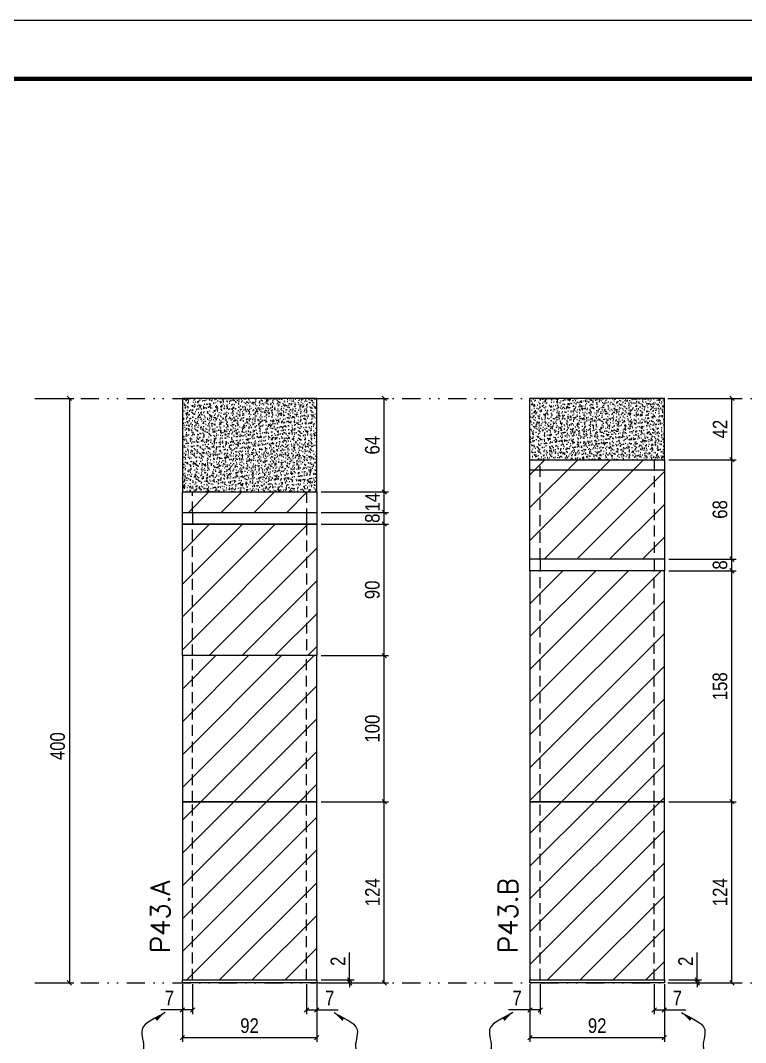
# Model space of a CAD drawing. Extents: x 28748 to 35002, y 14885 to 43501.
# Drawn here: x 32419 to 32915, y 39355 to 40055 of the extents above; entities that cross this region are included whole.
import ezdxf

# ---------------------------------------------------------------- set-up
doc = ezdxf.new("R2010")
doc.units = 0
for name, pattern in [('DASHED', [0.75, 0.5, -0.25]), ('DIVIDE2', [0.625, 0.25, -0.125, 0, -0.125, 0, -0.125]), ('HIDDEN', [0.375, 0.25, -0.125])]:
    doc.linetypes.add(name, pattern=pattern)
for name, color, linetype in [('COTA', 241, 'Continuous'), ('Nível', 160, 'Continuous'), ('Painéis', 200, 'Continuous'), ('SARR_2.2x7', 40, 'Continuous'), ('Sarrafo de Pressão', 42, 'HIDDEN')]:
    doc.layers.add(name, color=color, linetype=linetype)
for name, color, linetype, lineweight in [('Folhas', 255, 'Continuous', 9), ('Hachura', 251, 'Continuous', 9), ('SARRAFO DE PRESSAO', 251, 'DASHED', 9), ('Texto Seção', 7, 'Continuous', 15)]:
    doc.layers.add(name, color=color, linetype=linetype, lineweight=lineweight)
doc.styles.add('COTA TECNICA', font='techl___.ttf', dxfattribs={"height": 10})
doc.styles.add('COTA TECNICA-50', font='techl___.ttf', dxfattribs={"height": 10})
doc.styles.add('REGUA-120', font='ROMANS.shx', dxfattribs={"height": 15})
doc.styles.get("Standard").update_dxf_attribs({"font": 'arial.ttf'})
doc.dimstyles.new('COTA PAINEL-50', dxfattribs={"dimtxt": 10, "dimasz": 3, "dimexe": 3, "dimexo": 3, "dimgap": 3, "dimtad": 1, "dimdec": 1, "dimzin": 12, "dimdsep": 46, "dimtxsty": 'COTA TECNICA-50', "dimblk1": 'OBLIQUE', "dimblk2": 'OBLIQUE', "dimsah": 1, "dimcen": 0.9, "dimclrd": 4, "dimclre": 4, "dimclrt": 240, "dimadec": 1, "dimazin": 3, "dimtfac": 1, "dimtdec": 1, "dimtmove": 0, "dimatfit": 3, "dimfxl": 1, "dimtolj": 1, "dimtzin": 12, "dimarcsym": 0})
doc.dimstyles.new('PAINEL', dxfattribs={"dimtxt": 10, "dimasz": 3, "dimexe": 3, "dimexo": 3, "dimgap": 3, "dimtad": 1, "dimdec": 1, "dimzin": 12, "dimdsep": 46, "dimtxsty": 'COTA TECNICA', "dimblk1": 'OBLIQUE', "dimblk2": 'OBLIQUE', "dimsah": 1, "dimcen": 0.9, "dimclrd": 4, "dimclre": 4, "dimclrt": 240, "dimadec": 1, "dimazin": 3, "dimtfac": 1, "dimtdec": 1, "dimtmove": 0, "dimatfit": 3, "dimfxl": 1, "dimtolj": 1, "dimtzin": 12, "dimarcsym": 0})
doc.dimstyles.get("Standard").update_dxf_attribs({"dimtxt": 0.18, "dimasz": 0.18, "dimexe": 0.18, "dimexo": 0.0625, "dimgap": 0.09, "dimtad": 0, "dimtih": 1, "dimtoh": 1, "dimdec": 4, "dimzin": 0, "dimdsep": 46, "dimtxsty": 'Standard', "dimcen": 0.09, "dimadec": 0, "dimazin": 0, "dimtfac": 1, "dimtdec": 4, "dimtofl": 0, "dimtmove": 0, "dimatfit": 3, "dimfxl": 1, "dimtolj": 1, "dimtzin": 0, "dimarcsym": 0})
pattern_1 = [(45, (-100261.383, 8260.539), (-11.2253202, 11.2253202), [])]

# ---------------------------------------------------------------- blocks, each defined once
blk = doc.blocks.new('9999999999')
at = {"layer": 'Folhas'}
blk.add_lwpolyline([(98138.98, 34190.21), (99623.98, 34190.21), (99623.98, 35240.21), (98138.98, 35240.21)], close=True, dxfattribs=at)
at = {"layer": 'Folhas', "color": 30, "const_width": 3}
blk.add_lwpolyline([(98213.98, 34230.21), (99583.98, 34230.21), (99583.98, 35200.21), (98213.98, 35200.21)], close=True, dxfattribs=at)
blk = doc.blocks.new('_Oblique')
at = {"color": 0, "linetype": 'ByBlock', "lineweight": -2}
blk.add_line((-0.5, -0.5), (0.5, 0.5), dxfattribs=at)
blk = doc.blocks.new('*D1512')
at = {"layer": 'COTA', "color": 4, "linetype": 'ByBlock', "lineweight": -2, "transparency": 16777216}
for p, q in [((32431.86, 39796.3), (32455.58, 39796.3)), ((32452.58, 39796.3), (32452.58, 39396.3)), ((32431.86, 39396.3), (32455.58, 39396.3))]:
    blk.add_line(p, q, dxfattribs=at)
at = {"layer": 'Defpoints', "color": 0, "linetype": 'ByBlock', "transparency": 16777216}
for p in [(32428.86, 39796.3), (32428.86, 39396.3), (32452.58, 39396.3)]:
    blk.add_point(p, dxfattribs=at)
at = {"layer": 'COTA', "color": 4, "linetype": 'ByBlock', "lineweight": -2, "transparency": 16777216, "xscale": 3, "yscale": 3, "zscale": 3}
for p, rotation in [((32452.58, 39796.3), 90), ((32452.58, 39396.3), 270)]:
    blk.add_blockref('_Oblique', p, dxfattribs=dict(at, rotation=rotation))
at = {"layer": 'COTA', "color": 240, "linetype": 'ByBlock', "transparency": 16777216, "insert": (32444.48, 39558.3), "char_height": 10, "attachment_point": 5, "rotation": 90, "style": 'COTA TECNICA'}
blk.add_mtext('\\A1;400', dxfattribs=at)
blk = doc.blocks.new('*D340')
at = {"layer": 'COTA', "color": 4, "lineweight": -2, "transparency": 16777216}
for p, q in [((32529.89, 39395.3), (32529.89, 39355.85)), ((32621.89, 39395.3), (32621.89, 39355.85)), ((32529.89, 39358.85), (32621.89, 39358.85))]:
    blk.add_line(p, q, dxfattribs=at)
at = {"layer": 'Defpoints', "color": 0, "transparency": 16777216}
for p in [(32529.89, 39398.3), (32621.89, 39398.3), (32621.89, 39358.85)]:
    blk.add_point(p, dxfattribs=at)
at = {"layer": 'COTA', "color": 4, "lineweight": -2, "transparency": 16777216, "xscale": 3, "yscale": 3, "zscale": 3, "rotation": 180}
blk.add_blockref('_Oblique', (32529.89, 39358.85), dxfattribs=at)
at = {"layer": 'COTA', "color": 4, "lineweight": -2, "transparency": 16777216, "xscale": 3, "yscale": 3, "zscale": 3}
blk.add_blockref('_Oblique', (32621.89, 39358.85), dxfattribs=at)
at = {"layer": 'COTA', "color": 240, "transparency": 16777216, "insert": (32575.89, 39366.94), "char_height": 10, "attachment_point": 5, "style": 'COTA TECNICA'}
blk.add_mtext('\\A1;92', dxfattribs=at)
blk = doc.blocks.new('*D341')
at = {"layer": 'COTA', "color": 4, "lineweight": -2, "transparency": 16777216}
for p, q in [((32624.89, 39796.3), (32671.13, 39796.3)), ((32668.13, 39732.3), (32668.13, 39796.3)), ((32624.89, 39732.3), (32671.13, 39732.3))]:
    blk.add_line(p, q, dxfattribs=at)
at = {"layer": 'Defpoints', "color": 0, "transparency": 16777216}
for p in [(32621.89, 39796.3), (32668.13, 39796.3), (32621.89, 39732.3)]:
    blk.add_point(p, dxfattribs=at)
at = {"layer": 'COTA', "color": 4, "lineweight": -2, "transparency": 16777216, "xscale": 3, "yscale": 3, "zscale": 3}
for p, rotation in [((32668.13, 39796.3), 90), ((32668.13, 39732.3), 270)]:
    blk.add_blockref('_Oblique', p, dxfattribs=dict(at, rotation=rotation))
at = {"layer": 'COTA', "color": 240, "transparency": 16777216, "insert": (32660.02, 39764.3), "char_height": 10, "attachment_point": 5, "rotation": 90, "style": 'COTA TECNICA'}
blk.add_mtext('\\A1;64', dxfattribs=at)
blk = doc.blocks.new('*D342')
at = {"layer": 'COTA', "color": 4, "lineweight": -2, "transparency": 16777216}
for p, q in [((32536.89, 39395.3), (32536.89, 39374.79)), ((32529.89, 39393.3), (32529.89, 39374.79)), ((32529.89, 39377.79), (32515.16, 39377.79)), ((32536.89, 39377.79), (32529.89, 39377.79))]:
    blk.add_line(p, q, dxfattribs=at)
at = {"layer": 'Defpoints', "color": 0, "transparency": 16777216}
for p in [(32529.89, 39396.3), (32536.89, 39398.3), (32529.89, 39377.79)]:
    blk.add_point(p, dxfattribs=at)
at = {"layer": 'COTA', "color": 4, "lineweight": -2, "transparency": 16777216, "xscale": 3, "yscale": 3, "zscale": 3, "rotation": 180}
blk.add_blockref('_Oblique', (32529.89, 39377.79), dxfattribs=at)
at = {"layer": 'COTA', "color": 4, "lineweight": -2, "transparency": 16777216, "xscale": 3, "yscale": 3, "zscale": 3}
blk.add_blockref('_Oblique', (32536.89, 39377.79), dxfattribs=at)
at = {"layer": 'COTA', "color": 240, "transparency": 16777216, "insert": (32521.02, 39385.87), "char_height": 10, "attachment_point": 5, "style": 'COTA TECNICA-50'}
blk.add_mtext('\\A1;7', dxfattribs=at)
blk = doc.blocks.new('*D343')
at = {"layer": 'COTA', "color": 4, "lineweight": -2, "transparency": 16777216}
for p, q in [((32614.89, 39395.3), (32614.89, 39374.79)), ((32621.89, 39393.3), (32621.89, 39374.79)), ((32614.89, 39377.79), (32621.89, 39377.79)), ((32621.89, 39377.79), (32636.62, 39377.79))]:
    blk.add_line(p, q, dxfattribs=at)
at = {"layer": 'Defpoints', "color": 0, "transparency": 16777216}
for p in [(32614.89, 39398.3), (32621.89, 39396.3), (32621.89, 39377.79)]:
    blk.add_point(p, dxfattribs=at)
at = {"layer": 'COTA', "color": 4, "lineweight": -2, "transparency": 16777216, "xscale": 3, "yscale": 3, "zscale": 3, "rotation": 180}
blk.add_blockref('_Oblique', (32614.89, 39377.79), dxfattribs=at)
at = {"layer": 'COTA', "color": 4, "lineweight": -2, "transparency": 16777216, "xscale": 3, "yscale": 3, "zscale": 3}
blk.add_blockref('_Oblique', (32621.89, 39377.79), dxfattribs=at)
at = {"layer": 'COTA', "color": 240, "transparency": 16777216, "insert": (32630.75, 39385.87), "char_height": 10, "attachment_point": 5, "style": 'COTA TECNICA-50'}
blk.add_mtext('\\A1;7', dxfattribs=at)
blk = doc.blocks.new('*D344')
at = {"layer": 'COTA', "color": 4, "lineweight": -2, "transparency": 16777216}
for p, q in [((32624.89, 39520.3), (32671.13, 39520.3)), ((32668.13, 39396.3), (32668.13, 39520.3)), ((32624.89, 39396.3), (32671.13, 39396.3))]:
    blk.add_line(p, q, dxfattribs=at)
at = {"layer": 'Defpoints', "color": 0, "transparency": 16777216}
for p in [(32621.89, 39520.3), (32668.13, 39520.3), (32621.89, 39396.3)]:
    blk.add_point(p, dxfattribs=at)
at = {"layer": 'COTA', "color": 4, "lineweight": -2, "transparency": 16777216, "xscale": 3, "yscale": 3, "zscale": 3}
for p, rotation in [((32668.13, 39520.3), 90), ((32668.13, 39396.3), 270)]:
    blk.add_blockref('_Oblique', p, dxfattribs=dict(at, rotation=rotation))
at = {"layer": 'COTA', "color": 240, "transparency": 16777216, "insert": (32660.05, 39458.3), "char_height": 10, "attachment_point": 5, "rotation": 90, "style": 'COTA TECNICA-50'}
blk.add_mtext('\\A1;124', dxfattribs=at)
blk = doc.blocks.new('*D345')
at = {"layer": 'COTA', "color": 4, "lineweight": -2, "transparency": 16777216}
for p, q in [((32644.41, 39398.3), (32644.41, 39417.1)), ((32624.89, 39398.3), (32647.41, 39398.3)), ((32624.89, 39396.3), (32647.41, 39396.3)), ((32644.41, 39396.3), (32644.41, 39398.3)), ((32644.41, 39396.3), (32644.41, 39393.3))]:
    blk.add_line(p, q, dxfattribs=at)
at = {"layer": 'Defpoints', "color": 0, "transparency": 16777216}
for p in [(32621.89, 39398.3), (32621.89, 39396.3), (32644.41, 39396.3)]:
    blk.add_point(p, dxfattribs=at)
at = {"layer": 'COTA', "color": 4, "lineweight": -2, "transparency": 16777216, "xscale": 3, "yscale": 3, "zscale": 3}
for p, rotation in [((32644.41, 39398.3), 270), ((32644.41, 39396.3), 90)]:
    blk.add_blockref('_Oblique', p, dxfattribs=dict(at, rotation=rotation))
at = {"layer": 'COTA', "color": 240, "transparency": 16777216, "insert": (32636.41, 39411.05), "char_height": 10, "attachment_point": 5, "rotation": 90, "style": 'COTA TECNICA-50'}
blk.add_mtext('\\A1;2', dxfattribs=at)
blk = doc.blocks.new('*D1479')
at = {"layer": 'COTA', "color": 4, "linetype": 'ByBlock', "lineweight": -2, "transparency": 16777216}
for p, q in [((32624.89, 39620.3), (32671.13, 39620.3)), ((32668.13, 39520.3), (32668.13, 39620.3)), ((32624.89, 39520.3), (32671.13, 39520.3))]:
    blk.add_line(p, q, dxfattribs=at)
at = {"layer": 'Defpoints', "color": 0, "linetype": 'ByBlock', "transparency": 16777216}
for p in [(32621.89, 39620.3), (32668.13, 39620.3), (32621.89, 39520.3)]:
    blk.add_point(p, dxfattribs=at)
at = {"layer": 'COTA', "color": 4, "linetype": 'ByBlock', "lineweight": -2, "transparency": 16777216, "xscale": 3, "yscale": 3, "zscale": 3}
for p, rotation in [((32668.13, 39620.3), 90), ((32668.13, 39520.3), 270)]:
    blk.add_blockref('_Oblique', p, dxfattribs=dict(at, rotation=rotation))
at = {"layer": 'COTA', "color": 240, "linetype": 'ByBlock', "transparency": 16777216, "insert": (32660.02, 39570.3), "char_height": 10, "attachment_point": 5, "rotation": 90, "style": 'COTA TECNICA'}
blk.add_mtext('\\A1;100', dxfattribs=at)
blk = doc.blocks.new('*D296')
at = {"layer": 'COTA', "color": 4, "lineweight": -2, "transparency": 16777216}
for p, q in [((32767.9, 39395.3), (32767.9, 39355.85)), ((32859.9, 39395.3), (32859.9, 39355.85)), ((32767.9, 39358.85), (32859.9, 39358.85))]:
    blk.add_line(p, q, dxfattribs=at)
at = {"layer": 'Defpoints', "color": 0, "transparency": 16777216}
for p in [(32767.9, 39398.3), (32859.9, 39398.3), (32859.9, 39358.85)]:
    blk.add_point(p, dxfattribs=at)
at = {"layer": 'COTA', "color": 4, "lineweight": -2, "transparency": 16777216, "xscale": 3, "yscale": 3, "zscale": 3, "rotation": 180}
blk.add_blockref('_Oblique', (32767.9, 39358.85), dxfattribs=at)
at = {"layer": 'COTA', "color": 4, "lineweight": -2, "transparency": 16777216, "xscale": 3, "yscale": 3, "zscale": 3}
blk.add_blockref('_Oblique', (32859.9, 39358.85), dxfattribs=at)
at = {"layer": 'COTA', "color": 240, "transparency": 16777216, "insert": (32813.9, 39366.94), "char_height": 10, "attachment_point": 5, "style": 'COTA TECNICA'}
blk.add_mtext('\\A1;92', dxfattribs=at)
blk = doc.blocks.new('*D297')
at = {"layer": 'COTA', "color": 4, "lineweight": -2, "transparency": 16777216}
for p, q in [((32774.9, 39395.3), (32774.9, 39374.79)), ((32767.9, 39393.3), (32767.9, 39374.79)), ((32767.9, 39377.79), (32753.17, 39377.79)), ((32774.9, 39377.79), (32767.9, 39377.79))]:
    blk.add_line(p, q, dxfattribs=at)
at = {"layer": 'Defpoints', "color": 0, "transparency": 16777216}
for p in [(32767.9, 39396.3), (32774.9, 39398.3), (32767.9, 39377.79)]:
    blk.add_point(p, dxfattribs=at)
at = {"layer": 'COTA', "color": 4, "lineweight": -2, "transparency": 16777216, "xscale": 3, "yscale": 3, "zscale": 3, "rotation": 180}
blk.add_blockref('_Oblique', (32767.9, 39377.79), dxfattribs=at)
at = {"layer": 'COTA', "color": 4, "lineweight": -2, "transparency": 16777216, "xscale": 3, "yscale": 3, "zscale": 3}
blk.add_blockref('_Oblique', (32774.9, 39377.79), dxfattribs=at)
at = {"layer": 'COTA', "color": 240, "transparency": 16777216, "insert": (32759.03, 39385.87), "char_height": 10, "attachment_point": 5, "style": 'COTA TECNICA-50'}
blk.add_mtext('\\A1;7', dxfattribs=at)
blk = doc.blocks.new('*D298')
at = {"layer": 'COTA', "color": 4, "lineweight": -2, "transparency": 16777216}
for p, q in [((32852.9, 39395.3), (32852.9, 39374.79)), ((32859.9, 39393.3), (32859.9, 39374.79)), ((32852.9, 39377.79), (32859.9, 39377.79)), ((32859.9, 39377.79), (32874.63, 39377.79))]:
    blk.add_line(p, q, dxfattribs=at)
at = {"layer": 'Defpoints', "color": 0, "transparency": 16777216}
for p in [(32852.9, 39398.3), (32859.9, 39396.3), (32859.9, 39377.79)]:
    blk.add_point(p, dxfattribs=at)
at = {"layer": 'COTA', "color": 4, "lineweight": -2, "transparency": 16777216, "xscale": 3, "yscale": 3, "zscale": 3, "rotation": 180}
blk.add_blockref('_Oblique', (32852.9, 39377.79), dxfattribs=at)
at = {"layer": 'COTA', "color": 4, "lineweight": -2, "transparency": 16777216, "xscale": 3, "yscale": 3, "zscale": 3}
blk.add_blockref('_Oblique', (32859.9, 39377.79), dxfattribs=at)
at = {"layer": 'COTA', "color": 240, "transparency": 16777216, "insert": (32868.76, 39385.87), "char_height": 10, "attachment_point": 5, "style": 'COTA TECNICA-50'}
blk.add_mtext('\\A1;7', dxfattribs=at)
blk = doc.blocks.new('*D299')
at = {"layer": 'COTA', "color": 4, "lineweight": -2, "transparency": 16777216}
for p, q in [((32862.9, 39520.3), (32909.14, 39520.3)), ((32906.14, 39396.3), (32906.14, 39520.3)), ((32862.9, 39396.3), (32909.14, 39396.3))]:
    blk.add_line(p, q, dxfattribs=at)
at = {"layer": 'Defpoints', "color": 0, "transparency": 16777216}
for p in [(32859.9, 39520.3), (32906.14, 39520.3), (32859.9, 39396.3)]:
    blk.add_point(p, dxfattribs=at)
at = {"layer": 'COTA', "color": 4, "lineweight": -2, "transparency": 16777216, "xscale": 3, "yscale": 3, "zscale": 3}
for p, rotation in [((32906.14, 39520.3), 90), ((32906.14, 39396.3), 270)]:
    blk.add_blockref('_Oblique', p, dxfattribs=dict(at, rotation=rotation))
at = {"layer": 'COTA', "color": 240, "transparency": 16777216, "insert": (32898.06, 39458.3), "char_height": 10, "attachment_point": 5, "rotation": 90, "style": 'COTA TECNICA-50'}
blk.add_mtext('\\A1;124', dxfattribs=at)
blk = doc.blocks.new('*D300')
at = {"layer": 'COTA', "color": 4, "lineweight": -2, "transparency": 16777216}
for p, q in [((32882.42, 39398.3), (32882.42, 39417.1)), ((32862.9, 39398.3), (32885.42, 39398.3)), ((32862.9, 39396.3), (32885.42, 39396.3)), ((32882.42, 39396.3), (32882.42, 39398.3)), ((32882.42, 39396.3), (32882.42, 39393.3))]:
    blk.add_line(p, q, dxfattribs=at)
at = {"layer": 'Defpoints', "color": 0, "transparency": 16777216}
for p in [(32859.9, 39398.3), (32859.9, 39396.3), (32882.42, 39396.3)]:
    blk.add_point(p, dxfattribs=at)
at = {"layer": 'COTA', "color": 4, "lineweight": -2, "transparency": 16777216, "xscale": 3, "yscale": 3, "zscale": 3}
for p, rotation in [((32882.42, 39398.3), 270), ((32882.42, 39396.3), 90)]:
    blk.add_blockref('_Oblique', p, dxfattribs=dict(at, rotation=rotation))
at = {"layer": 'COTA', "color": 240, "transparency": 16777216, "insert": (32874.42, 39411.05), "char_height": 10, "attachment_point": 5, "rotation": 90, "style": 'COTA TECNICA-50'}
blk.add_mtext('\\A1;2', dxfattribs=at)
blk = doc.blocks.new('*D1480')
at = {"layer": 'COTA', "color": 4, "linetype": 'ByBlock', "lineweight": -2, "transparency": 16777216}
for p, q in [((32862.9, 39678.3), (32909.14, 39678.3)), ((32906.14, 39520.3), (32906.14, 39678.3)), ((32862.9, 39520.3), (32909.14, 39520.3))]:
    blk.add_line(p, q, dxfattribs=at)
at = {"layer": 'Defpoints', "color": 0, "linetype": 'ByBlock', "transparency": 16777216}
for p in [(32859.9, 39678.3), (32906.14, 39678.3), (32859.9, 39520.3)]:
    blk.add_point(p, dxfattribs=at)
at = {"layer": 'COTA', "color": 4, "linetype": 'ByBlock', "lineweight": -2, "transparency": 16777216, "xscale": 3, "yscale": 3, "zscale": 3}
for p, rotation in [((32906.14, 39678.3), 90), ((32906.14, 39520.3), 270)]:
    blk.add_blockref('_Oblique', p, dxfattribs=dict(at, rotation=rotation))
at = {"layer": 'COTA', "color": 240, "linetype": 'ByBlock', "transparency": 16777216, "insert": (32898, 39599.3), "char_height": 10, "attachment_point": 5, "rotation": 90, "style": 'COTA TECNICA'}
blk.add_mtext('\\A1;158', dxfattribs=at)
blk = doc.blocks.new('*D2065')
at = {"layer": 'COTA', "color": 4, "lineweight": -2, "transparency": 16777216}
for p, q in [((32862.9, 39796.3), (32909.14, 39796.3)), ((32906.14, 39754.3), (32906.14, 39796.3)), ((32862.9, 39754.3), (32909.14, 39754.3))]:
    blk.add_line(p, q, dxfattribs=at)
at = {"layer": 'Defpoints', "color": 0, "transparency": 16777216}
for p in [(32859.9, 39796.3), (32906.14, 39796.3), (32859.9, 39754.3)]:
    blk.add_point(p, dxfattribs=at)
at = {"layer": 'COTA', "color": 4, "lineweight": -2, "transparency": 16777216, "xscale": 3, "yscale": 3, "zscale": 3}
for p, rotation in [((32906.14, 39796.3), 90), ((32906.14, 39754.3), 270)]:
    blk.add_blockref('_Oblique', p, dxfattribs=dict(at, rotation=rotation))
at = {"layer": 'COTA', "color": 240, "transparency": 16777216, "insert": (32898.06, 39775.3), "char_height": 10, "attachment_point": 5, "rotation": 90, "style": 'COTA TECNICA-50'}
blk.add_mtext('\\A1;42', dxfattribs=at)
blk = doc.blocks.new('*D2066')
at = {"layer": 'COTA', "color": 4, "lineweight": -2, "transparency": 16777216}
for p, q in [((32624.89, 39710.3), (32671.13, 39710.3)), ((32668.13, 39620.3), (32668.13, 39710.3)), ((32624.89, 39620.3), (32671.13, 39620.3))]:
    blk.add_line(p, q, dxfattribs=at)
at = {"layer": 'Defpoints', "color": 0, "transparency": 16777216}
for p in [(32621.89, 39710.3), (32668.13, 39710.3), (32621.89, 39620.3)]:
    blk.add_point(p, dxfattribs=at)
at = {"layer": 'COTA', "color": 4, "lineweight": -2, "transparency": 16777216, "xscale": 3, "yscale": 3, "zscale": 3}
for p, rotation in [((32668.13, 39710.3), 90), ((32668.13, 39620.3), 270)]:
    blk.add_blockref('_Oblique', p, dxfattribs=dict(at, rotation=rotation))
at = {"layer": 'COTA', "color": 240, "transparency": 16777216, "insert": (32660, 39665.3), "char_height": 10, "attachment_point": 5, "rotation": 90, "style": 'COTA TECNICA-50'}
blk.add_mtext('\\A1;90', dxfattribs=at)
blk = doc.blocks.new('*D2210')
at = {"layer": 'COTA', "color": 4, "lineweight": -2, "transparency": 16777216}
for p, q in [((32862.9, 39754.3), (32909.14, 39754.3)), ((32906.14, 39686.3), (32906.14, 39754.3)), ((32862.9, 39686.3), (32909.14, 39686.3))]:
    blk.add_line(p, q, dxfattribs=at)
at = {"layer": 'Defpoints', "color": 0, "transparency": 16777216}
for p in [(32859.9, 39754.3), (32906.14, 39754.3), (32859.9, 39686.3)]:
    blk.add_point(p, dxfattribs=at)
at = {"layer": 'COTA', "color": 4, "lineweight": -2, "transparency": 16777216, "xscale": 3, "yscale": 3, "zscale": 3}
for p, rotation in [((32906.14, 39754.3), 90), ((32906.14, 39686.3), 270)]:
    blk.add_blockref('_Oblique', p, dxfattribs=dict(at, rotation=rotation))
at = {"layer": 'COTA', "color": 240, "transparency": 16777216, "insert": (32898.01, 39720.3), "char_height": 10, "attachment_point": 5, "rotation": 90, "style": 'COTA TECNICA'}
blk.add_mtext('\\A1;68', dxfattribs=at)
blk = doc.blocks.new('*D2378')
at = {"layer": 'COTA', "color": 4, "lineweight": -2, "transparency": 16777216}
for p, q in [((32624.89, 39732.3), (32671.13, 39732.3)), ((32668.13, 39718.3), (32668.13, 39732.3)), ((32624.89, 39718.3), (32671.13, 39718.3))]:
    blk.add_line(p, q, dxfattribs=at)
at = {"layer": 'Defpoints', "color": 0, "transparency": 16777216}
for p in [(32621.89, 39732.3), (32668.13, 39732.3), (32621.89, 39718.3)]:
    blk.add_point(p, dxfattribs=at)
at = {"layer": 'COTA', "color": 4, "lineweight": -2, "transparency": 16777216, "xscale": 3, "yscale": 3, "zscale": 3}
for p, rotation in [((32668.13, 39732.3), 90), ((32668.13, 39718.3), 270)]:
    blk.add_blockref('_Oblique', p, dxfattribs=dict(at, rotation=rotation))
at = {"layer": 'COTA', "color": 240, "transparency": 16777216, "insert": (32660.05, 39725.3), "char_height": 10, "attachment_point": 5, "rotation": 90, "style": 'COTA TECNICA'}
blk.add_mtext('\\A1;14', dxfattribs=at)
blk = doc.blocks.new('*D2518')
at = {"layer": 'COTA', "color": 4, "lineweight": -2, "transparency": 16777216}
for p, q in [((32624.89, 39718.3), (32671.13, 39718.3)), ((32668.13, 39710.3), (32668.13, 39718.3)), ((32624.89, 39710.3), (32671.13, 39710.3))]:
    blk.add_line(p, q, dxfattribs=at)
at = {"layer": 'Defpoints', "color": 0, "transparency": 16777216}
for p in [(32621.89, 39718.3), (32668.13, 39718.3), (32621.89, 39710.3)]:
    blk.add_point(p, dxfattribs=at)
at = {"layer": 'COTA', "color": 4, "lineweight": -2, "transparency": 16777216, "xscale": 3, "yscale": 3, "zscale": 3}
for p, rotation in [((32668.13, 39718.3), 90), ((32668.13, 39710.3), 270)]:
    blk.add_blockref('_Oblique', p, dxfattribs=dict(at, rotation=rotation))
at = {"layer": 'COTA', "color": 240, "transparency": 16777216, "insert": (32660.03, 39714.3), "char_height": 10, "attachment_point": 5, "rotation": 90, "style": 'COTA TECNICA'}
blk.add_mtext('\\A1;8', dxfattribs=at)
blk = doc.blocks.new('*D2519')
at = {"layer": 'COTA', "color": 4, "lineweight": -2, "transparency": 16777216}
for p, q in [((32862.9, 39686.3), (32909.14, 39686.3)), ((32906.14, 39678.3), (32906.14, 39686.3)), ((32862.9, 39678.3), (32909.14, 39678.3))]:
    blk.add_line(p, q, dxfattribs=at)
at = {"layer": 'Defpoints', "color": 0, "transparency": 16777216}
for p in [(32859.9, 39686.3), (32906.14, 39686.3), (32859.9, 39678.3)]:
    blk.add_point(p, dxfattribs=at)
at = {"layer": 'COTA', "color": 4, "lineweight": -2, "transparency": 16777216, "xscale": 3, "yscale": 3, "zscale": 3}
for p, rotation in [((32906.14, 39686.3), 90), ((32906.14, 39678.3), 270)]:
    blk.add_blockref('_Oblique', p, dxfattribs=dict(at, rotation=rotation))
at = {"layer": 'COTA', "color": 240, "transparency": 16777216, "insert": (32898.04, 39682.3), "char_height": 10, "attachment_point": 5, "rotation": 90, "style": 'COTA TECNICA'}
blk.add_mtext('\\A1;8', dxfattribs=at)

msp = doc.modelspace()

# ---------------------------------------------------------------- hatches: boundary and pattern name
at = {"layer": 'COTA', "linetype": 'ByBlock'}
h = msp.add_hatch(dxfattribs=at)
h.set_pattern_fill('AR-CONC', color=256, scale=0.03)
h.set_pattern_definition([(50, (25799.3086, 31014.0097), (5.46554, -0.4781726), [0.5715, -6.2865]), (355, (25799.3086, 31014.01), (-1.0573026, 5.7317054), [0.4572, -5.0292175]), (100.451445, (25799.764, 31013.97), (4.4082374, 5.2535326), [0.4857003, -5.3427073]), (46.1842, (25799.3086, 31015.534), (8.1323712, -1.26127), [0.85725, -9.42975]), (96.63556, (25799.986, 31015.429), (7.122124, 7.422784), [0.728551, -8.014068]), (351.18415, (25799.309, 31015.534), (7.122124, 7.422784), [0.685799, -7.543792]), (21, (25800.0706, 31015.1527), (4.5484317, -3.067956), [0.5715, -6.2865]), (326, (25800.0706, 31015.153), (1.8540609, 5.525639), [0.4572, -5.0292]), (71.451445, (25800.4496, 31014.897), (6.4024926, 2.457683), [0.4857003, -5.342698]), (37.5, (25799.3086, 31014.0097), (0.0926581, 2.53665117), [0, -4.96824, 0, -5.1054, 0, -5.04825]), (7.5, (25799.3086, 31014.0097), (2.0045899, 3.00541724), [0, -2.91084, 0, -4.85394, 0, -1.92405]), (327.5, (25797.6093, 31014.0097), (4.06771786, -0.17186232), [0, -1.905, 0, -5.9436, 0, -7.8867]), (317.5, (25796.8473, 31014.0097), (4.4438754, 0.7627947), [0, -2.4765, 0, -3.94716, 0, -5.6007])])
h.paths.add_polyline_path([(32621.89, 39796.3), (32529.89, 39796.3), (32529.89, 39732.3), (32621.89, 39732.3)])
h = msp.add_hatch(dxfattribs=at)
h.set_pattern_fill('AR-CONC', color=256, scale=0.03)
h.set_pattern_definition([(50, (25799.3086, 31000.8097), (5.46554, -0.4781726), [0.5715, -6.2865]), (355, (25799.3086, 31000.81), (-1.0573026, 5.7317054), [0.4572, -5.0292175]), (100.451445, (25799.764, 31000.77), (4.4082374, 5.2535326), [0.4857003, -5.3427073]), (46.1842, (25799.3086, 31002.334), (8.1323712, -1.26127), [0.85725, -9.42975]), (96.63556, (25799.986, 31002.229), (7.122124, 7.422784), [0.728551, -8.014068]), (351.18415, (25799.309, 31002.334), (7.122124, 7.422784), [0.685799, -7.543792]), (21, (25800.0706, 31001.9527), (4.5484317, -3.067956), [0.5715, -6.2865]), (326, (25800.0706, 31001.953), (1.8540609, 5.525639), [0.4572, -5.0292]), (71.451445, (25800.4496, 31001.697), (6.4024926, 2.457683), [0.4857003, -5.342698]), (37.5, (25799.3086, 31000.8097), (0.0926581, 2.53665117), [0, -4.96824, 0, -5.1054, 0, -5.04825]), (7.5, (25799.3086, 31000.8097), (2.0045899, 3.00541724), [0, -2.91084, 0, -4.85394, 0, -1.92405]), (327.5, (25797.6093, 31000.8097), (4.06771786, -0.17186232), [0, -1.905, 0, -5.9436, 0, -7.8867]), (317.5, (25796.8473, 31000.8097), (4.4438754, 0.7627947), [0, -2.4765, 0, -3.94716, 0, -5.6007])])
h.paths.add_polyline_path([(32767.9, 39796.3), (32767.9, 39754.3), (32859.9, 39754.3), (32859.9, 39796.3)])
at = {"layer": 'Hachura'}
h = msp.add_hatch(dxfattribs=at)
h.set_pattern_fill('ANSI31', color=256, scale=5)
h.set_pattern_definition([(45, (0, -6), (-11.22532, 11.22532), [])])
h.paths.add_polyline_path([(32767.9, 39754.3), (32767.9, 39686.3), (32859.9, 39686.3), (32859.9, 39754.3)])
h = msp.add_hatch(dxfattribs=at)
h.set_pattern_fill('ANSI31', color=256, scale=5)
h.paths.add_polyline_path([(32621.89, 39732.3), (32529.89, 39732.3), (32529.89, 39718.3), (32621.89, 39718.3)])
h = msp.add_hatch(dxfattribs=at)
h.set_pattern_fill('ANSI31', color=256, scale=5)
h.paths.add_polyline_path([(32621.89, 39710.3), (32529.89, 39710.3), (32529.89, 39620.3), (32621.89, 39620.3)])
at = {"layer": 'Hachura', "linetype": 'ByBlock'}
h = msp.add_hatch(dxfattribs=at)
h.set_pattern_fill('ANSI31', color=256, scale=5)
h.set_pattern_definition(pattern_1)
h.paths.add_polyline_path([(32767.9, 39520.3), (32859.9, 39520.3), (32859.9, 39678.3), (32767.9, 39678.3)])
h = msp.add_hatch(dxfattribs=at)
h.set_pattern_fill('ANSI31', color=256, scale=5)
h.set_pattern_definition(pattern_1)
h.paths.add_polyline_path([(32621.89, 39620.3), (32529.89, 39620.3), (32529.89, 39520.3), (32621.89, 39520.3)])
h = msp.add_hatch(dxfattribs=at)
h.set_pattern_fill('ANSI31', color=256, scale=5)
h.set_pattern_definition(pattern_1)
h.paths.add_polyline_path([(32621.89, 39520.3), (32529.89, 39520.3), (32529.89, 39398.3), (32621.89, 39398.3)])
h = msp.add_hatch(dxfattribs=at)
h.set_pattern_fill('ANSI31', color=256, scale=5)
h.set_pattern_definition(pattern_1)
h.paths.add_polyline_path([(32859.9, 39520.3), (32767.9, 39520.3), (32767.9, 39398.3), (32859.9, 39398.3)])

# ---------------------------------------------------------------- linework, layer by layer
at = {"layer": 'COTA', "linetype": 'ByBlock'}
for p, q in [((32859.9, 39796.3), (32767.9, 39796.3)), ((32767.9, 39754.3), (32767.9, 39796.3)), ((32859.9, 39754.3), (32859.9, 39796.3))]:
    msp.add_line(p, q, dxfattribs=at)
msp.add_lwpolyline([(32529.89, 39732.3), (32621.89, 39732.3), (32621.89, 39796.3), (32529.89, 39796.3)], close=True, dxfattribs=at)
at = {"layer": 'Nível', "color": 4, "linetype": 'DIVIDE2', "ltscale": 50}
for p, q in [((32428.86, 39796.3), (33388.12, 39796.3)), ((32428.86, 39396.3), (33388.12, 39396.3))]:
    msp.add_line(p, q, dxfattribs=at)
at = {"layer": 'Painéis'}
for p, q in [((32767.9, 39754.3), (32859.9, 39754.3)), ((32767.9, 39686.3), (32767.9, 39754.3)), ((32859.9, 39754.3), (32859.9, 39686.3)), ((32529.89, 39732.3), (32621.89, 39732.3)), ((32529.89, 39718.3), (32529.89, 39732.3)), ((32621.89, 39732.3), (32621.89, 39718.3)), ((32529.89, 39718.3), (32621.89, 39718.3)), ((32529.89, 39710.3), (32529.89, 39718.3)), ((32621.89, 39718.3), (32621.89, 39710.3)), ((32529.89, 39710.3), (32621.89, 39710.3)), ((32529.89, 39620.3), (32529.89, 39710.3)), ((32621.89, 39710.3), (32529.89, 39710.3)), ((32621.89, 39710.3), (32621.89, 39620.3)), ((32859.9, 39686.3), (32767.9, 39686.3)), ((32767.9, 39678.3), (32767.9, 39686.3)), ((32859.9, 39686.3), (32859.9, 39678.3)), ((32621.89, 39620.3), (32529.89, 39620.3))]:
    msp.add_line(p, q, dxfattribs=at)
for points in [[(32767.9, 39520.3), (32859.9, 39520.3), (32859.9, 39678.3), (32767.9, 39678.3)], [(32529.89, 39520.3), (32621.89, 39520.3), (32621.89, 39620.3), (32529.89, 39620.3)], [(32529.89, 39398.3), (32621.89, 39398.3), (32621.89, 39520.3), (32529.89, 39520.3)], [(32767.9, 39398.3), (32859.9, 39398.3), (32859.9, 39520.3), (32767.9, 39520.3)], [(32529.89, 39398.3), (32621.89, 39398.3), (32621.89, 39396.3), (32529.89, 39396.3)], [(32767.9, 39398.3), (32859.9, 39398.3), (32859.9, 39396.3), (32767.9, 39396.3)]]:
    msp.add_lwpolyline(points, close=True, dxfattribs=at)
at = {"layer": 'SARR_2.2x7'}
msp.add_line((32859.9, 39747.3), (32767.9, 39747.3), dxfattribs=at)
at = {"layer": 'Sarrafo de Pressão', "ltscale": 30}
for p, q in [((32774.9, 39686.3), (32774.9, 39754.3)), ((32852.9, 39754.3), (32852.9, 39686.3)), ((32536.89, 39718.3), (32536.89, 39732.3)), ((32614.89, 39732.3), (32614.89, 39718.3)), ((32536.89, 39718.3), (32536.89, 39710.3)), ((32614.89, 39718.3), (32614.89, 39710.3)), ((32536.89, 39620.3), (32536.89, 39710.3)), ((32614.89, 39710.3), (32614.89, 39620.3)), ((32774.9, 39686.3), (32774.9, 39678.3)), ((32852.9, 39686.3), (32852.9, 39678.3)), ((32774.9, 39520.3), (32774.9, 39678.3)), ((32852.9, 39520.3), (32852.9, 39678.3)), ((32536.89, 39520.3), (32536.89, 39620.3)), ((32614.89, 39520.3), (32614.89, 39620.3)), ((32536.89, 39398.3), (32536.89, 39520.3)), ((32614.89, 39398.3), (32614.89, 39520.3)), ((32774.9, 39398.3), (32774.9, 39520.3)), ((32852.9, 39398.3), (32852.9, 39520.3))]:
    msp.add_line(p, q, dxfattribs=at)

# ---------------------------------------------------------------- block references
at = {"layer": 'SARRAFO DE PRESSAO', "color": 6, "linetype": 'ByBlock'}
msp.add_blockref('9999999999', (-66207.14, 4814.81), dxfattribs=at)

# ---------------------------------------------------------------- texts
at = {"layer": 'Texto Seção', "char_height": 13, "width": 285.3299, "attachment_point": 7, "rotation": 90, "style": 'REGUA-120'}
for s, insert in [('P43.A', (32521.34, 39416.77)), ('P43.B', (32759.35, 39416.77))]:
    msp.add_mtext(s, dxfattribs=dict(at, insert=insert))

# ---------------------------------------------------------------- dimensions: what is measured, and where the dimension line sits
at = {"layer": 'COTA', "linetype": 'ByBlock'}
dim = msp.add_linear_dim(base=(32452.58, 39396.3), p1=(32428.86, 39796.3), p2=(32428.86, 39396.3), angle=90, dimstyle='PAINEL', dxfattribs=at)
dim.commit()
dim.dimension.update_dxf_attribs({"geometry": '*D1512', "text_midpoint": (32452.58, 39558.3), "dimtype": 160})
at = {"layer": 'COTA'}
dim = msp.add_linear_dim(base=(32668.13, 39796.3), p1=(32621.89, 39732.3), p2=(32621.89, 39796.3), angle=90, dimstyle='PAINEL', override={"dimarcsym": 2}, dxfattribs=at)
dim.commit()
dim.dimension.update_dxf_attribs({"geometry": '*D341', "text_midpoint": (32668.13, 39764.3), "dimtype": 160})
for base, p1, p2, angle, dimstyle, picture, middle in [((32906.14, 39796.3), (32859.9, 39754.3), (32859.9, 39796.3), 90, 'COTA PAINEL-50', '*D2065', (32898.06, 39775.3)), ((32906.14, 39754.3), (32859.9, 39686.3), (32859.9, 39754.3), 90, 'PAINEL', '*D2210', (32898.01, 39720.3)), ((32668.13, 39710.3), (32621.89, 39620.3), (32621.89, 39710.3), 90, 'COTA PAINEL-50', '*D2066', (32660, 39665.3)), ((32668.13, 39520.3), (32621.89, 39396.3), (32621.89, 39520.3), 90, 'COTA PAINEL-50', '*D344', (32660.05, 39458.3)), ((32906.14, 39520.3), (32859.9, 39396.3), (32859.9, 39520.3), 90, 'COTA PAINEL-50', '*D299', (32898.06, 39458.3)), ((32529.89, 39377.79), (32536.89, 39398.3), (32529.89, 39396.3), 180, 'COTA PAINEL-50', '*D342', (32521.02, 39385.87)), ((32767.9, 39377.79), (32774.9, 39398.3), (32767.9, 39396.3), 180, 'COTA PAINEL-50', '*D297', (32759.03, 39385.87))]:
    dim = msp.add_linear_dim(base=base, p1=p1, p2=p2, angle=angle, dimstyle=dimstyle, dxfattribs=at)
    dim.commit()
    dim.dimension.update_dxf_attribs({"geometry": picture, "text_midpoint": middle})
for base, p1, p2, dimstyle, picture, middle in [((32668.13, 39732.3), (32621.89, 39718.3), (32621.89, 39732.3), 'PAINEL', '*D2378', (32668.13, 39725.3)), ((32668.13, 39718.3), (32621.89, 39710.3), (32621.89, 39718.3), 'PAINEL', '*D2518', (32668.13, 39714.3)), ((32906.14, 39686.3), (32859.9, 39678.3), (32859.9, 39686.3), 'PAINEL', '*D2519', (32906.14, 39682.3)), ((32644.41, 39396.3), (32621.89, 39398.3), (32621.89, 39396.3), 'COTA PAINEL-50', '*D345', (32644.41, 39411.05)), ((32882.42, 39396.3), (32859.9, 39398.3), (32859.9, 39396.3), 'COTA PAINEL-50', '*D300', (32882.42, 39411.05))]:
    dim = msp.add_linear_dim(base=base, p1=p1, p2=p2, angle=90, dimstyle=dimstyle, dxfattribs=at)
    dim.commit()
    dim.dimension.update_dxf_attribs({"geometry": picture, "text_midpoint": middle, "dimtype": 160})
at = {"layer": 'COTA', "linetype": 'ByBlock'}
for base, p1, p2, picture, middle in [((32906.14, 39678.3), (32859.9, 39520.3), (32859.9, 39678.3), '*D1480', (32898, 39599.3)), ((32668.13, 39620.3), (32621.89, 39520.3), (32621.89, 39620.3), '*D1479', (32660.02, 39570.3))]:
    dim = msp.add_linear_dim(base=base, p1=p1, p2=p2, angle=90, dimstyle='PAINEL', dxfattribs=at)
    dim.commit()
    dim.dimension.update_dxf_attribs({"geometry": picture, "text_midpoint": middle})
at = {"layer": 'COTA'}
for base, p1, p2, picture, middle in [((32621.89, 39358.85), (32529.89, 39398.3), (32621.89, 39398.3), '*D340', (32575.89, 39366.94)), ((32859.9, 39358.85), (32767.9, 39398.3), (32859.9, 39398.3), '*D296', (32813.9, 39366.94))]:
    dim = msp.add_linear_dim(base=base, p1=p1, p2=p2, dimstyle='PAINEL', override={"dimarcsym": 2}, dxfattribs=at)
    dim.commit()
    dim.dimension.update_dxf_attribs({"geometry": picture, "text_midpoint": middle})
for base, p1, p2, picture, middle in [((32621.89, 39377.79), (32614.89, 39398.3), (32621.89, 39396.3), '*D343', (32630.75, 39385.87)), ((32859.9, 39377.79), (32852.9, 39398.3), (32859.9, 39396.3), '*D298', (32868.76, 39385.87))]:
    dim = msp.add_linear_dim(base=base, p1=p1, p2=p2, dimstyle='COTA PAINEL-50', dxfattribs=at)
    dim.commit()
    dim.dimension.update_dxf_attribs({"geometry": picture, "text_midpoint": middle})

# ---------------------------------------------------------------- leaders
at = {"layer": 'COTA', "path_type": 1}
for points in [[(32518.06, 39376.12), (32502.27, 39364.29), (32503.2, 39351.28), (32497.65, 39341.5)], [(32633.72, 39376.12), (32649.5, 39364.29), (32648.58, 39351.28), (32654.13, 39341.5)], [(32756.07, 39376.12), (32740.28, 39364.29), (32741.21, 39351.28), (32735.66, 39341.5)], [(32871.73, 39376.12), (32887.51, 39364.29), (32886.59, 39351.28), (32892.14, 39341.5)]]:
    msp.add_leader(points, dimstyle='Standard', override={"dimasz": 8}, dxfattribs=at)

doc.saveas('drawing.dxf')
